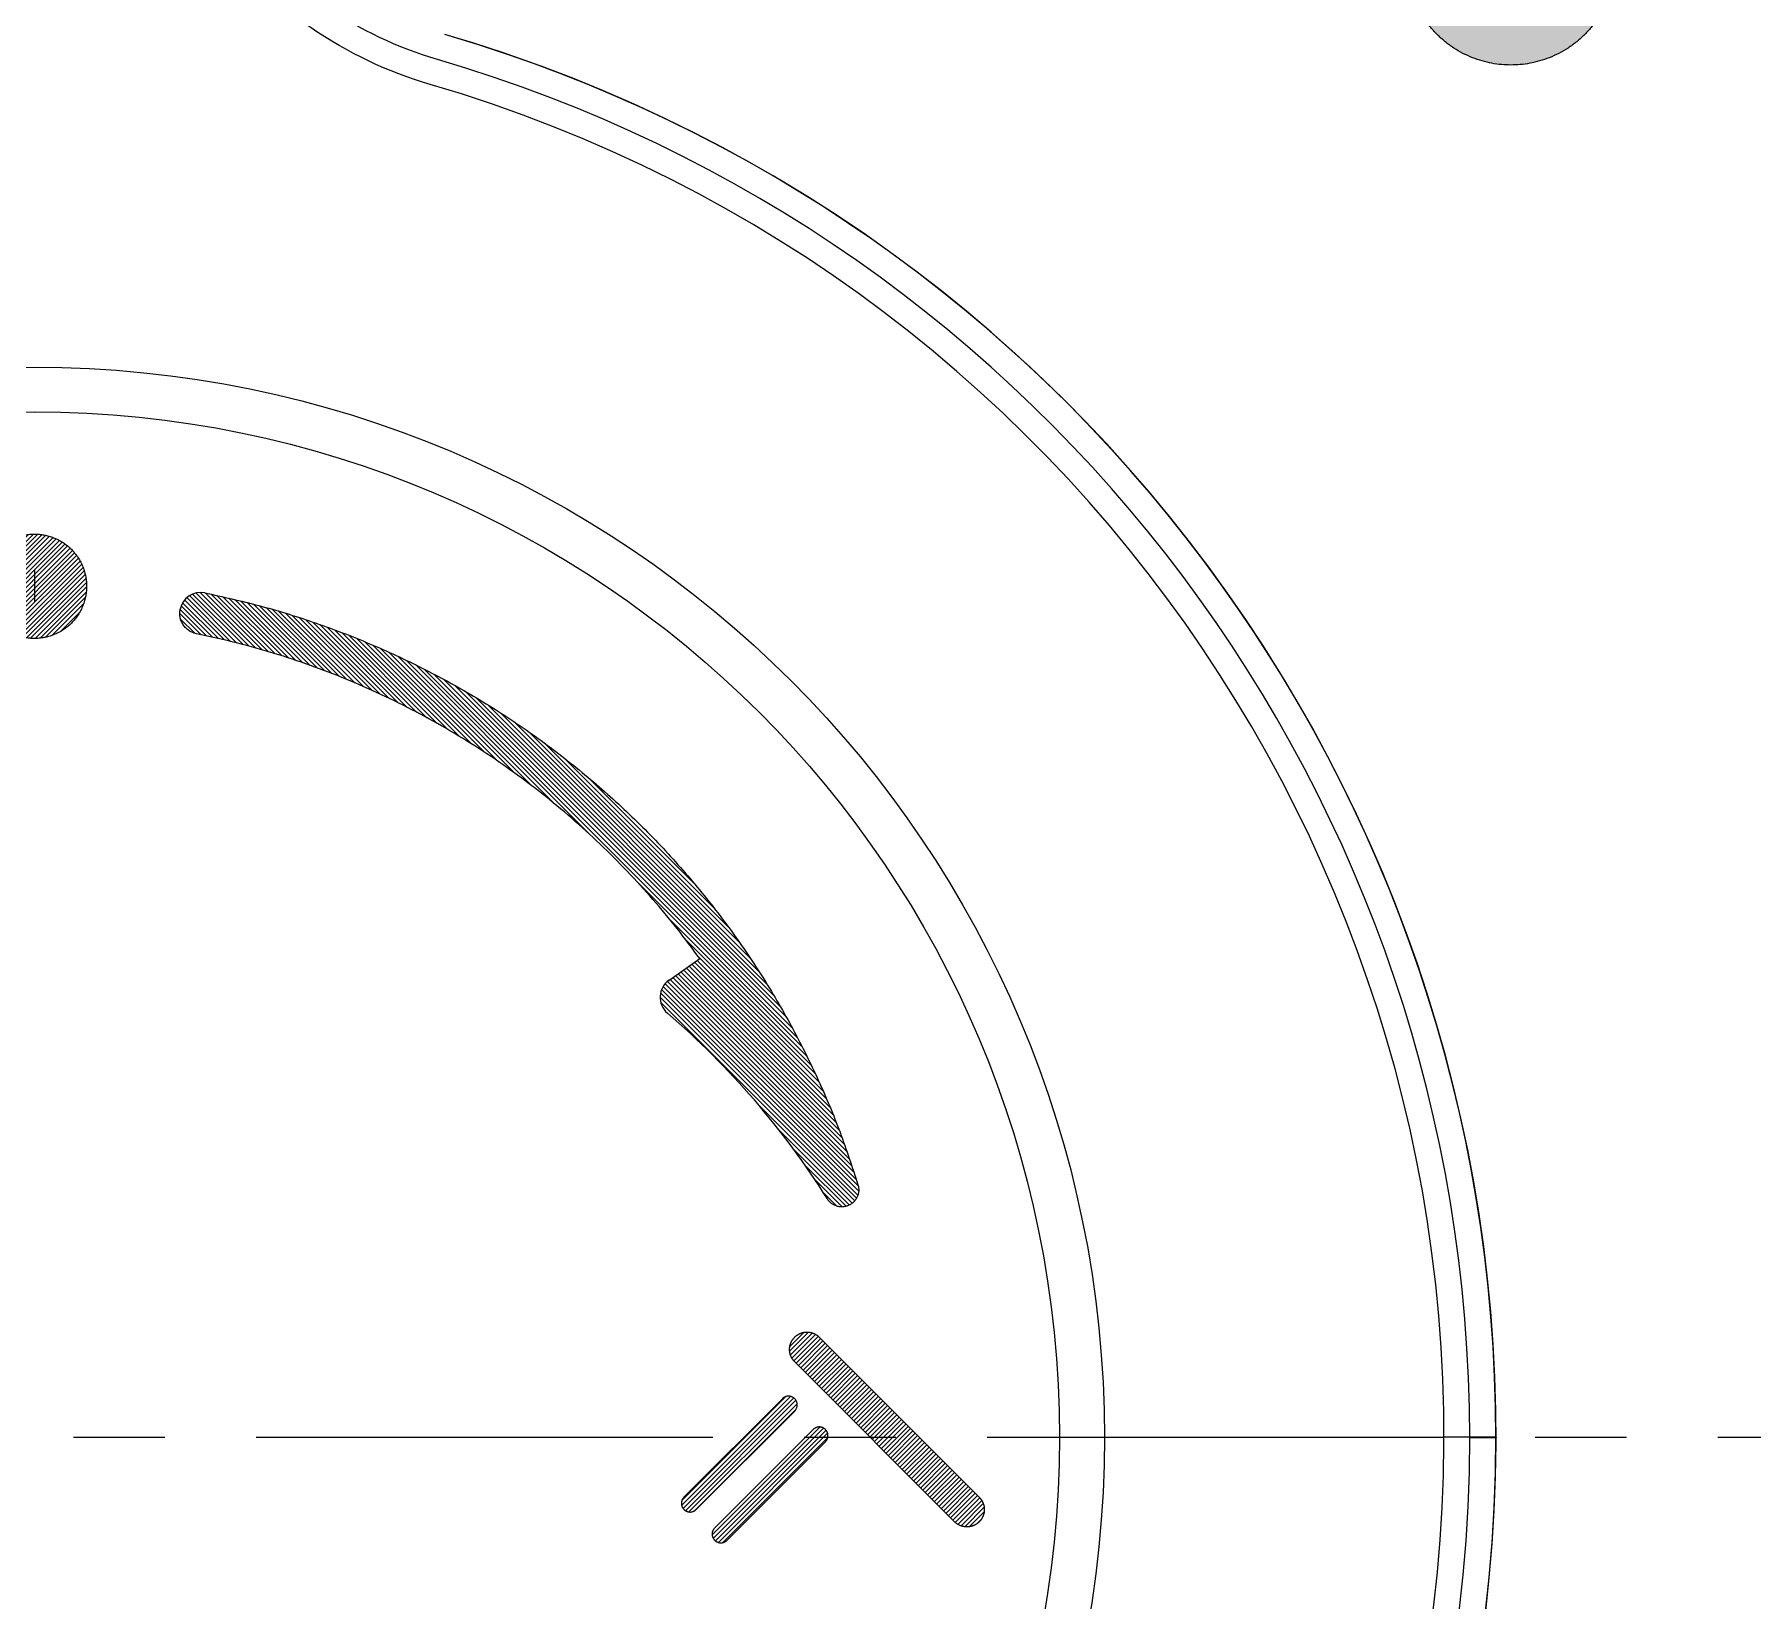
# Model space of a CAD drawing. Extents: x 9929 to 10523, y -3370 to -2950.
# Drawn here: x 10115.14 to 10148.05, y -3250.07 to -3220.07 of the extents above; entities that cross this region are included whole.
import ezdxf

# ---------------------------------------------------------------- set-up
doc = ezdxf.new("R2010")
doc.units = 0
doc.header["$LTSCALE"] = 7
doc.header["$MEASUREMENT"] = 0
doc.linetypes.add('CENTER', pattern=[2, 1.25, -0.25, 0.25, -0.25])
doc.layers.get('0').update_dxf_attribs({"color": 2, "linetype": 'CONTINUOUS'})
for name, color, linetype in [('CL', 1, 'CENTER'), ('D', 2, 'CONTINUOUS'), ('Default', 18, 'CONTINUOUS'), ('DWG', 7, 'CONTINUOUS')]:
    doc.layers.add(name, color=color, linetype=linetype)
pattern_1 = [(45, (-5334.443877, 725.842), (-0.04419417382, 0.04419417382), [])]

msp = doc.modelspace()

# ---------------------------------------------------------------- hatches: boundary and pattern name
at = {"layer": 'D'}
h = msp.add_hatch(dxfattribs=at)
h.set_pattern_fill('ANSI31', color=256, scale=0.5, style=0)
h.set_pattern_definition([(45, (-5334.43833, 725.84483), (-0.04419417382, 0.04419417382), [])])
h.paths.add_polyline_path([(10116.137, -3230.643), (10116.137, -3230.621), (10116.136, -3230.598), (10116.135, -3230.576), (10116.133, -3230.553), (10116.131, -3230.53), (10116.128, -3230.507), (10116.124, -3230.484), (10116.12, -3230.461), (10116.116, -3230.438), (10116.111, -3230.415), (10116.105, -3230.391), (10116.099, -3230.368), (10116.092, -3230.345), (10116.084, -3230.321), (10116.076, -3230.298), (10116.067, -3230.275), (10116.057, -3230.252), (10116.047, -3230.229), (10116.037, -3230.206), (10116.025, -3230.184), (10116.013, -3230.161), (10116.001, -3230.139), (10115.988, -3230.117), (10115.974, -3230.096), (10115.96, -3230.075), (10115.945, -3230.054), (10115.929, -3230.033), (10115.913, -3230.013), (10115.897, -3229.993), (10115.88, -3229.974), (10115.862, -3229.955), (10115.844, -3229.936), (10115.826, -3229.918), (10115.807, -3229.9), (10115.787, -3229.883), (10115.767, -3229.867), (10115.747, -3229.851), (10115.727, -3229.835), (10115.706, -3229.82), (10115.684, -3229.806), (10115.663, -3229.792), (10115.641, -3229.779), (10115.619, -3229.767), (10115.596, -3229.755), (10115.574, -3229.743), (10115.551, -3229.733), (10115.528, -3229.723), (10115.505, -3229.713), (10115.482, -3229.704), (10115.459, -3229.696), (10115.436, -3229.689), (10115.412, -3229.682), (10115.389, -3229.675), (10115.366, -3229.67), (10115.342, -3229.664), (10115.319, -3229.66), (10115.296, -3229.656), (10115.273, -3229.652), (10115.25, -3229.649), (10115.227, -3229.647), (10115.204, -3229.645), (10115.182, -3229.644), (10115.159, -3229.643), (10115.137, -3229.643), (10115.115, -3229.643), (10115.093, -3229.644), (10115.07, -3229.645), (10115.047, -3229.647), (10115.024, -3229.649), (10115.001, -3229.652), (10114.978, -3229.656), (10114.955, -3229.66), (10114.932, -3229.664), (10114.909, -3229.67), (10114.885, -3229.675), (10114.862, -3229.682), (10114.839, -3229.689), (10114.815, -3229.696), (10114.792, -3229.704), (10114.769, -3229.713), (10114.746, -3229.723), (10114.723, -3229.733), (10114.7, -3229.743), (10114.678, -3229.755), (10114.655, -3229.767), (10114.633, -3229.779), (10114.611, -3229.792), (10114.59, -3229.806), (10114.569, -3229.82), (10114.548, -3229.835), (10114.527, -3229.851), (10114.507, -3229.867), (10114.487, -3229.883), (10114.468, -3229.9), (10114.449, -3229.918), (10114.43, -3229.936), (10114.412, -3229.955), (10114.394, -3229.974), (10114.377, -3229.993), (10114.361, -3230.013), (10114.345, -3230.033), (10114.329, -3230.054), (10114.314, -3230.075), (10114.3, -3230.096), (10114.286, -3230.117), (10114.273, -3230.139), (10114.261, -3230.161), (10114.249, -3230.184), (10114.238, -3230.206), (10114.227, -3230.229), (10114.217, -3230.252), (10114.207, -3230.275), (10114.199, -3230.298), (10114.19, -3230.321), (10114.183, -3230.345), (10114.176, -3230.368), (10114.169, -3230.391), (10114.164, -3230.415), (10114.158, -3230.438), (10114.154, -3230.461), (10114.15, -3230.484), (10114.146, -3230.507), (10114.143, -3230.53), (10114.141, -3230.553), (10114.139, -3230.576), (10114.138, -3230.598), (10114.137, -3230.621), (10114.137, -3230.643), (10114.137, -3230.665), (10114.138, -3230.688), (10114.139, -3230.71), (10114.141, -3230.733), (10114.143, -3230.756), (10114.146, -3230.779), (10114.15, -3230.802), (10114.154, -3230.825), (10114.158, -3230.848), (10114.164, -3230.872), (10114.169, -3230.895), (10114.176, -3230.918), (10114.183, -3230.942), (10114.19, -3230.965), (10114.199, -3230.988), (10114.207, -3231.011), (10114.217, -3231.034), (10114.227, -3231.057), (10114.238, -3231.08), (10114.249, -3231.102), (10114.261, -3231.125), (10114.273, -3231.147), (10114.286, -3231.169), (10114.3, -3231.19), (10114.314, -3231.212), (10114.329, -3231.233), (10114.345, -3231.253), (10114.361, -3231.273), (10114.377, -3231.293), (10114.394, -3231.313), (10114.412, -3231.332), (10114.43, -3231.35), (10114.449, -3231.368), (10114.468, -3231.386), (10114.487, -3231.403), (10114.507, -3231.419), (10114.527, -3231.435), (10114.548, -3231.451), (10114.569, -3231.466), (10114.59, -3231.48), (10114.611, -3231.494), (10114.633, -3231.507), (10114.655, -3231.519), (10114.678, -3231.531), (10114.7, -3231.543), (10114.723, -3231.553), (10114.746, -3231.563), (10114.769, -3231.573), (10114.792, -3231.582), (10114.815, -3231.59), (10114.839, -3231.597), (10114.862, -3231.604), (10114.885, -3231.611), (10114.909, -3231.617), (10114.932, -3231.622), (10114.955, -3231.626), (10114.978, -3231.63), (10115.001, -3231.634), (10115.024, -3231.637), (10115.047, -3231.639), (10115.07, -3231.641), (10115.093, -3231.642), (10115.115, -3231.643), (10115.137, -3231.643), (10115.159, -3231.643), (10115.182, -3231.642), (10115.204, -3231.641), (10115.227, -3231.639), (10115.25, -3231.637), (10115.273, -3231.634), (10115.296, -3231.63), (10115.319, -3231.626), (10115.342, -3231.622), (10115.366, -3231.617), (10115.389, -3231.611), (10115.412, -3231.604), (10115.436, -3231.597), (10115.459, -3231.59), (10115.482, -3231.582), (10115.505, -3231.573), (10115.528, -3231.563), (10115.551, -3231.553), (10115.574, -3231.543), (10115.596, -3231.531), (10115.619, -3231.519), (10115.641, -3231.507), (10115.663, -3231.494), (10115.684, -3231.48), (10115.706, -3231.466), (10115.727, -3231.451), (10115.747, -3231.435), (10115.767, -3231.419), (10115.787, -3231.403), (10115.807, -3231.386), (10115.826, -3231.368), (10115.844, -3231.35), (10115.862, -3231.332), (10115.88, -3231.313), (10115.897, -3231.293), (10115.913, -3231.273), (10115.929, -3231.253), (10115.945, -3231.233), (10115.96, -3231.212), (10115.974, -3231.19), (10115.988, -3231.169), (10116.001, -3231.147), (10116.013, -3231.125), (10116.025, -3231.102), (10116.037, -3231.08), (10116.047, -3231.057), (10116.057, -3231.034), (10116.067, -3231.011), (10116.076, -3230.988), (10116.084, -3230.965), (10116.092, -3230.942), (10116.099, -3230.918), (10116.105, -3230.895), (10116.111, -3230.872), (10116.116, -3230.848), (10116.12, -3230.825), (10116.124, -3230.802), (10116.128, -3230.779), (10116.131, -3230.756), (10116.133, -3230.733), (10116.135, -3230.71), (10116.136, -3230.688), (10116.137, -3230.665)], flags=0)
at = {"layer": 'D', "extrusion": (0, 0, -1)}
h = msp.add_hatch(dxfattribs=at)
h.set_pattern_fill('ANSI31', color=256, scale=0.5, style=0)
h.set_pattern_definition([(45, (5334.43833, 725.84483), (-0.04419417382, 0.04419417382), [])])
h.paths.add_polyline_path([(-10127.293, -3238.188), (-10127.284, -3238.194), (-10127.275, -3238.201), (-10127.266, -3238.208), (-10127.258, -3238.215), (-10127.249, -3238.223), (-10127.241, -3238.231), (-10127.233, -3238.239), (-10127.225, -3238.247), (-10127.218, -3238.256), (-10127.21, -3238.264), (-10127.203, -3238.273), (-10127.197, -3238.283), (-10127.19, -3238.292), (-10127.184, -3238.302), (-10127.178, -3238.312), (-10127.172, -3238.322), (-10127.166, -3238.332), (-10127.161, -3238.342), (-10127.156, -3238.353), (-10127.152, -3238.364), (-10127.148, -3238.374), (-10127.144, -3238.385), (-10127.14, -3238.396), (-10127.137, -3238.407), (-10127.134, -3238.418), (-10127.131, -3238.429), (-10127.129, -3238.44), (-10127.127, -3238.451), (-10127.125, -3238.462), (-10127.124, -3238.473), (-10127.123, -3238.485), (-10127.122, -3238.496), (-10127.122, -3238.507), (-10127.122, -3238.518), (-10127.122, -3238.529), (-10127.123, -3238.54), (-10127.124, -3238.551), (-10127.125, -3238.563), (-10127.126, -3238.574), (-10127.128, -3238.585), (-10127.13, -3238.596), (-10127.133, -3238.607), (-10127.136, -3238.619), (-10127.139, -3238.63), (-10127.142, -3238.641), (-10127.146, -3238.652), (-10127.15, -3238.663), (-10127.154, -3238.673), (-10127.159, -3238.684), (-10127.164, -3238.694), (-10127.17, -3238.704), (-10127.175, -3238.715), (-10127.181, -3238.725), (-10127.187, -3238.734), (-10127.194, -3238.744), (-10127.2, -3238.753), (-10127.207, -3238.762), (-10127.214, -3238.771), (-10127.222, -3238.78), (-10127.229, -3238.788), (-10127.237, -3238.796), (-10127.245, -3238.804), (-10127.253, -3238.811), (-10127.261, -3238.819), (-10127.482, -3239.012), (-10127.7, -3239.21), (-10127.914, -3239.412), (-10128.125, -3239.618), (-10128.331, -3239.829), (-10128.534, -3240.043), (-10128.733, -3240.261), (-10128.928, -3240.483), (-10129.118, -3240.708), (-10129.305, -3240.937), (-10129.487, -3241.17), (-10129.664, -3241.405), (-10129.837, -3241.644), (-10130.005, -3241.886), (-10130.168, -3242.13), (-10130.327, -3242.378), (-10130.33, -3242.383), (-10130.334, -3242.389), (-10130.338, -3242.395), (-10130.342, -3242.4), (-10130.346, -3242.406), (-10130.351, -3242.411), (-10130.355, -3242.416), (-10130.36, -3242.422), (-10130.365, -3242.427), (-10130.37, -3242.432), (-10130.375, -3242.437), (-10130.38, -3242.442), (-10130.385, -3242.447), (-10130.391, -3242.452), (-10130.396, -3242.457), (-10130.402, -3242.461), (-10130.408, -3242.466), (-10130.414, -3242.47), (-10130.42, -3242.474), (-10130.427, -3242.478), (-10130.433, -3242.482), (-10130.439, -3242.486), (-10130.446, -3242.49), (-10130.453, -3242.494), (-10130.459, -3242.497), (-10130.466, -3242.5), (-10130.473, -3242.503), (-10130.48, -3242.506), (-10130.487, -3242.509), (-10130.495, -3242.512), (-10130.502, -3242.514), (-10130.509, -3242.516), (-10130.516, -3242.518), (-10130.524, -3242.52), (-10130.531, -3242.522), (-10130.539, -3242.524), (-10130.546, -3242.525), (-10130.554, -3242.526), (-10130.561, -3242.527), (-10130.569, -3242.528), (-10130.576, -3242.529), (-10130.584, -3242.529), (-10130.591, -3242.53), (-10130.599, -3242.53), (-10130.606, -3242.53), (-10130.614, -3242.53), (-10130.621, -3242.529), (-10130.629, -3242.529), (-10130.636, -3242.528), (-10130.643, -3242.527), (-10130.651, -3242.526), (-10130.658, -3242.525), (-10130.665, -3242.524), (-10130.672, -3242.522), (-10130.679, -3242.521), (-10130.686, -3242.519), (-10130.692, -3242.517), (-10130.699, -3242.515), (-10130.706, -3242.513), (-10130.712, -3242.511), (-10130.719, -3242.508), (-10130.725, -3242.506), (-10130.731, -3242.503), (-10130.738, -3242.5), (-10130.744, -3242.498), (-10130.75, -3242.495), (-10130.756, -3242.491), (-10130.762, -3242.488), (-10130.768, -3242.485), (-10130.774, -3242.481), (-10130.78, -3242.477), (-10130.786, -3242.473), (-10130.791, -3242.469), (-10130.797, -3242.465), (-10130.803, -3242.461), (-10130.808, -3242.456), (-10130.814, -3242.452), (-10130.82, -3242.447), (-10130.825, -3242.442), (-10130.83, -3242.437), (-10130.835, -3242.431), (-10130.841, -3242.426), (-10130.846, -3242.421), (-10130.851, -3242.415), (-10130.855, -3242.409), (-10130.86, -3242.403), (-10130.864, -3242.397), (-10130.869, -3242.391), (-10130.873, -3242.385), (-10130.877, -3242.378), (-10130.881, -3242.372), (-10130.885, -3242.365), (-10130.889, -3242.359), (-10130.892, -3242.352), (-10130.896, -3242.345), (-10130.899, -3242.338), (-10130.902, -3242.331), (-10130.905, -3242.324), (-10130.908, -3242.317), (-10130.91, -3242.31), (-10130.913, -3242.302), (-10130.915, -3242.295), (-10130.917, -3242.288), (-10130.919, -3242.28), (-10130.92, -3242.273), (-10130.922, -3242.266), (-10130.923, -3242.258), (-10130.924, -3242.251), (-10130.925, -3242.243), (-10130.926, -3242.236), (-10130.927, -3242.228), (-10130.927, -3242.221), (-10130.927, -3242.214), (-10130.928, -3242.206), (-10130.927, -3242.199), (-10130.927, -3242.192), (-10130.927, -3242.185), (-10130.926, -3242.177), (-10130.926, -3242.17), (-10130.925, -3242.163), (-10130.924, -3242.156), (-10130.923, -3242.149), (-10130.922, -3242.143), (-10130.92, -3242.136), (-10130.919, -3242.129), (-10130.917, -3242.122), (-10130.915, -3242.116), (-10130.913, -3242.109), (-10130.75, -3241.605), (-10130.569, -3241.102), (-10130.37, -3240.602), (-10130.153, -3240.104), (-10129.919, -3239.611), (-10129.666, -3239.123), (-10129.396, -3238.64), (-10129.108, -3238.165), (-10128.803, -3237.697), (-10128.481, -3237.238), (-10128.143, -3236.789), (-10127.788, -3236.35), (-10127.417, -3235.923), (-10127.032, -3235.508), (-10126.631, -3235.105), (-10126.217, -3234.717), (-10125.79, -3234.343), (-10125.351, -3233.984), (-10124.9, -3233.641), (-10124.438, -3233.315), (-10123.967, -3233.004), (-10123.487, -3232.712), (-10122.998, -3232.436), (-10122.503, -3232.178), (-10122.001, -3231.939), (-10121.495, -3231.717), (-10120.984, -3231.514), (-10120.47, -3231.329), (-10119.954, -3231.162), (-10119.436, -3231.013), (-10118.918, -3230.882), (-10118.4, -3230.769), (-10118.392, -3230.767), (-10118.383, -3230.766), (-10118.374, -3230.765), (-10118.365, -3230.763), (-10118.356, -3230.763), (-10118.346, -3230.762), (-10118.337, -3230.761), (-10118.328, -3230.761), (-10118.318, -3230.761), (-10118.309, -3230.761), (-10118.299, -3230.762), (-10118.289, -3230.762), (-10118.28, -3230.763), (-10118.27, -3230.764), (-10118.26, -3230.766), (-10118.25, -3230.767), (-10118.241, -3230.769), (-10118.231, -3230.771), (-10118.221, -3230.774), (-10118.211, -3230.776), (-10118.202, -3230.779), (-10118.192, -3230.782), (-10118.182, -3230.786), (-10118.173, -3230.79), (-10118.163, -3230.794), (-10118.154, -3230.798), (-10118.145, -3230.802), (-10118.135, -3230.807), (-10118.126, -3230.812), (-10118.117, -3230.817), (-10118.109, -3230.822), (-10118.1, -3230.828), (-10118.091, -3230.834), (-10118.083, -3230.84), (-10118.075, -3230.846), (-10118.067, -3230.853), (-10118.059, -3230.859), (-10118.051, -3230.866), (-10118.044, -3230.873), (-10118.036, -3230.88), (-10118.029, -3230.888), (-10118.022, -3230.895), (-10118.016, -3230.903), (-10118.009, -3230.911), (-10118.003, -3230.919), (-10117.997, -3230.927), (-10117.991, -3230.935), (-10117.986, -3230.943), (-10117.98, -3230.952), (-10117.975, -3230.96), (-10117.971, -3230.969), (-10117.966, -3230.977), (-10117.962, -3230.986), (-10117.957, -3230.994), (-10117.954, -3231.003), (-10117.95, -3231.012), (-10117.947, -3231.021), (-10117.943, -3231.029), (-10117.94, -3231.038), (-10117.938, -3231.047), (-10117.935, -3231.056), (-10117.933, -3231.065), (-10117.931, -3231.073), (-10117.929, -3231.082), (-10117.927, -3231.091), (-10117.926, -3231.1), (-10117.925, -3231.108), (-10117.924, -3231.118), (-10117.923, -3231.127), (-10117.922, -3231.136), (-10117.921, -3231.145), (-10117.921, -3231.155), (-10117.921, -3231.164), (-10117.921, -3231.174), (-10117.922, -3231.183), (-10117.922, -3231.193), (-10117.923, -3231.203), (-10117.924, -3231.212), (-10117.926, -3231.222), (-10117.927, -3231.232), (-10117.929, -3231.242), (-10117.931, -3231.251), (-10117.934, -3231.261), (-10117.936, -3231.271), (-10117.939, -3231.281), (-10117.943, -3231.29), (-10117.946, -3231.3), (-10117.95, -3231.309), (-10117.954, -3231.319), (-10117.958, -3231.328), (-10117.962, -3231.338), (-10117.967, -3231.347), (-10117.972, -3231.356), (-10117.977, -3231.365), (-10117.982, -3231.374), (-10117.988, -3231.382), (-10117.994, -3231.391), (-10118, -3231.399), (-10118.006, -3231.408), (-10118.013, -3231.416), (-10118.019, -3231.423), (-10118.026, -3231.431), (-10118.033, -3231.439), (-10118.04, -3231.446), (-10118.048, -3231.453), (-10118.055, -3231.46), (-10118.063, -3231.467), (-10118.071, -3231.473), (-10118.079, -3231.479), (-10118.087, -3231.485), (-10118.095, -3231.491), (-10118.103, -3231.497), (-10118.112, -3231.502), (-10118.12, -3231.507), (-10118.129, -3231.512), (-10118.137, -3231.516), (-10118.146, -3231.521), (-10118.155, -3231.525), (-10118.163, -3231.529), (-10118.172, -3231.532), (-10118.181, -3231.536), (-10118.19, -3231.539), (-10118.198, -3231.542), (-10118.207, -3231.544), (-10118.216, -3231.547), (-10118.225, -3231.549), (-10118.233, -3231.551), (-10118.242, -3231.553), (-10118.593, -3231.628), (-10118.944, -3231.712), (-10119.295, -3231.804), (-10119.644, -3231.904), (-10119.992, -3232.013), (-10120.338, -3232.13), (-10120.683, -3232.255), (-10121.025, -3232.389), (-10121.365, -3232.531), (-10121.703, -3232.682), (-10122.037, -3232.84), (-10122.367, -3233.007), (-10122.694, -3233.182), (-10123.017, -3233.364), (-10123.336, -3233.554), (-10123.651, -3233.752), (-10123.96, -3233.957), (-10124.265, -3234.169), (-10124.564, -3234.388), (-10124.858, -3234.615), (-10125.146, -3234.847), (-10125.428, -3235.086), (-10125.704, -3235.332), (-10125.974, -3235.583), (-10126.237, -3235.84), (-10126.493, -3236.102), (-10126.743, -3236.369), (-10126.985, -3236.642), (-10127.22, -3236.919), (-10127.448, -3237.2), (-10127.669, -3237.486), (-10127.882, -3237.775)], flags=0)
at = {"layer": 'D'}
h = msp.add_hatch(dxfattribs=at)
h.set_pattern_fill('ANSI31', color=256, scale=0.5, style=0)
h.set_pattern_definition(pattern_1)
h.paths.add_polyline_path([(10130.171, -3245.026), (10130.166, -3245.02), (10130.16, -3245.015), (10130.154, -3245.009), (10130.148, -3245.004), (10130.141, -3244.999), (10130.135, -3244.994), (10130.128, -3244.989), (10130.121, -3244.985), (10130.115, -3244.98), (10130.108, -3244.976), (10130.1, -3244.972), (10130.093, -3244.968), (10130.086, -3244.964), (10130.078, -3244.96), (10130.071, -3244.957), (10130.063, -3244.954), (10130.056, -3244.95), (10130.048, -3244.948), (10130.04, -3244.945), (10130.032, -3244.942), (10130.024, -3244.94), (10130.016, -3244.938), (10130.008, -3244.936), (10130, -3244.934), (10129.992, -3244.933), (10129.984, -3244.932), (10129.976, -3244.931), (10129.968, -3244.93), (10129.96, -3244.929), (10129.952, -3244.929), (10129.944, -3244.928), (10129.936, -3244.928), (10129.928, -3244.928), (10129.92, -3244.929), (10129.912, -3244.929), (10129.904, -3244.93), (10129.896, -3244.931), (10129.887, -3244.932), (10129.879, -3244.933), (10129.871, -3244.934), (10129.863, -3244.936), (10129.855, -3244.938), (10129.847, -3244.94), (10129.839, -3244.942), (10129.831, -3244.945), (10129.824, -3244.948), (10129.816, -3244.95), (10129.808, -3244.954), (10129.801, -3244.957), (10129.793, -3244.96), (10129.786, -3244.964), (10129.778, -3244.968), (10129.771, -3244.972), (10129.764, -3244.976), (10129.757, -3244.98), (10129.75, -3244.985), (10129.743, -3244.989), (10129.737, -3244.994), (10129.73, -3244.999), (10129.724, -3245.004), (10129.718, -3245.009), (10129.712, -3245.015), (10129.706, -3245.02), (10129.7, -3245.026), (10129.694, -3245.031), (10129.689, -3245.037), (10129.684, -3245.043), (10129.678, -3245.05), (10129.673, -3245.056), (10129.668, -3245.062), (10129.664, -3245.069), (10129.659, -3245.076), (10129.654, -3245.083), (10129.65, -3245.09), (10129.646, -3245.097), (10129.642, -3245.104), (10129.638, -3245.111), (10129.635, -3245.119), (10129.631, -3245.126), (10129.628, -3245.134), (10129.625, -3245.142), (10129.622, -3245.149), (10129.619, -3245.157), (10129.617, -3245.165), (10129.614, -3245.173), (10129.612, -3245.181), (10129.61, -3245.189), (10129.609, -3245.197), (10129.607, -3245.205), (10129.606, -3245.213), (10129.605, -3245.221), (10129.604, -3245.229), (10129.603, -3245.237), (10129.603, -3245.245), (10129.603, -3245.253), (10129.602, -3245.261), (10129.603, -3245.269), (10129.603, -3245.277), (10129.603, -3245.286), (10129.604, -3245.294), (10129.605, -3245.302), (10129.606, -3245.31), (10129.607, -3245.318), (10129.609, -3245.326), (10129.61, -3245.334), (10129.612, -3245.342), (10129.614, -3245.35), (10129.617, -3245.358), (10129.619, -3245.366), (10129.622, -3245.374), (10129.625, -3245.381), (10129.628, -3245.389), (10129.631, -3245.397), (10129.635, -3245.404), (10129.638, -3245.412), (10129.642, -3245.419), (10129.646, -3245.426), (10129.65, -3245.433), (10129.654, -3245.44), (10129.659, -3245.447), (10129.664, -3245.454), (10129.668, -3245.461), (10129.673, -3245.467), (10129.678, -3245.473), (10129.684, -3245.48), (10129.689, -3245.486), (10129.694, -3245.491), (10129.7, -3245.497), (10132.764, -3248.561), (10132.77, -3248.567), (10132.776, -3248.572), (10132.782, -3248.578), (10132.788, -3248.583), (10132.794, -3248.588), (10132.801, -3248.593), (10132.807, -3248.598), (10132.814, -3248.602), (10132.821, -3248.607), (10132.828, -3248.611), (10132.835, -3248.615), (10132.842, -3248.619), (10132.85, -3248.623), (10132.857, -3248.627), (10132.865, -3248.63), (10132.872, -3248.634), (10132.88, -3248.637), (10132.888, -3248.64), (10132.896, -3248.642), (10132.904, -3248.645), (10132.911, -3248.647), (10132.919, -3248.649), (10132.927, -3248.651), (10132.935, -3248.653), (10132.944, -3248.654), (10132.952, -3248.655), (10132.96, -3248.657), (10132.968, -3248.657), (10132.976, -3248.658), (10132.984, -3248.659), (10132.992, -3248.659), (10133, -3248.659), (10133.008, -3248.659), (10133.016, -3248.659), (10133.024, -3248.658), (10133.032, -3248.657), (10133.04, -3248.657), (10133.048, -3248.655), (10133.056, -3248.654), (10133.064, -3248.653), (10133.072, -3248.651), (10133.08, -3248.649), (10133.088, -3248.647), (10133.096, -3248.645), (10133.104, -3248.642), (10133.112, -3248.64), (10133.12, -3248.637), (10133.127, -3248.634), (10133.135, -3248.63), (10133.143, -3248.627), (10133.15, -3248.623), (10133.157, -3248.619), (10133.165, -3248.615), (10133.172, -3248.611), (10133.179, -3248.607), (10133.186, -3248.602), (10133.192, -3248.598), (10133.199, -3248.593), (10133.205, -3248.588), (10133.212, -3248.583), (10133.218, -3248.578), (10133.224, -3248.572), (10133.23, -3248.567), (10133.236, -3248.561), (10133.241, -3248.556), (10133.247, -3248.55), (10133.252, -3248.544), (10133.257, -3248.537), (10133.262, -3248.531), (10133.267, -3248.525), (10133.272, -3248.518), (10133.277, -3248.511), (10133.281, -3248.504), (10133.286, -3248.497), (10133.29, -3248.49), (10133.294, -3248.483), (10133.297, -3248.476), (10133.301, -3248.468), (10133.305, -3248.461), (10133.308, -3248.453), (10133.311, -3248.445), (10133.314, -3248.438), (10133.316, -3248.43), (10133.319, -3248.422), (10133.321, -3248.414), (10133.323, -3248.406), (10133.325, -3248.398), (10133.327, -3248.39), (10133.328, -3248.382), (10133.33, -3248.374), (10133.331, -3248.366), (10133.332, -3248.358), (10133.332, -3248.35), (10133.333, -3248.342), (10133.333, -3248.334), (10133.333, -3248.326), (10133.333, -3248.318), (10133.333, -3248.31), (10133.332, -3248.302), (10133.332, -3248.293), (10133.331, -3248.285), (10133.33, -3248.277), (10133.328, -3248.269), (10133.327, -3248.261), (10133.325, -3248.253), (10133.323, -3248.245), (10133.321, -3248.237), (10133.319, -3248.229), (10133.316, -3248.221), (10133.314, -3248.214), (10133.311, -3248.206), (10133.308, -3248.198), (10133.305, -3248.19), (10133.301, -3248.183), (10133.297, -3248.175), (10133.294, -3248.168), (10133.29, -3248.161), (10133.286, -3248.154), (10133.281, -3248.147), (10133.277, -3248.14), (10133.272, -3248.133), (10133.267, -3248.127), (10133.262, -3248.12), (10133.257, -3248.114), (10133.252, -3248.108), (10133.247, -3248.101), (10133.241, -3248.096), (10133.236, -3248.09)], flags=0)
h = msp.add_hatch(dxfattribs=at)
h.set_pattern_fill('ANSI31', color=256, scale=0.5, style=0)
h.set_pattern_definition(pattern_1)
h.paths.add_polyline_path([(10129.464, -3246.204), (10127.579, -3248.09), (10127.576, -3248.093), (10127.574, -3248.095), (10127.571, -3248.098), (10127.569, -3248.101), (10127.566, -3248.104), (10127.564, -3248.107), (10127.562, -3248.11), (10127.559, -3248.113), (10127.557, -3248.117), (10127.555, -3248.12), (10127.553, -3248.123), (10127.551, -3248.127), (10127.549, -3248.13), (10127.547, -3248.134), (10127.545, -3248.138), (10127.544, -3248.142), (10127.542, -3248.145), (10127.541, -3248.149), (10127.539, -3248.153), (10127.538, -3248.157), (10127.537, -3248.161), (10127.535, -3248.165), (10127.534, -3248.169), (10127.533, -3248.174), (10127.533, -3248.178), (10127.532, -3248.182), (10127.531, -3248.186), (10127.531, -3248.191), (10127.53, -3248.195), (10127.53, -3248.199), (10127.53, -3248.203), (10127.53, -3248.208), (10127.53, -3248.212), (10127.53, -3248.216), (10127.53, -3248.221), (10127.531, -3248.225), (10127.531, -3248.229), (10127.532, -3248.233), (10127.533, -3248.238), (10127.533, -3248.242), (10127.534, -3248.246), (10127.535, -3248.25), (10127.537, -3248.254), (10127.538, -3248.258), (10127.539, -3248.262), (10127.541, -3248.266), (10127.542, -3248.27), (10127.544, -3248.274), (10127.545, -3248.278), (10127.547, -3248.281), (10127.549, -3248.285), (10127.551, -3248.289), (10127.553, -3248.292), (10127.555, -3248.296), (10127.557, -3248.299), (10127.559, -3248.302), (10127.562, -3248.305), (10127.564, -3248.309), (10127.566, -3248.312), (10127.569, -3248.315), (10127.571, -3248.317), (10127.574, -3248.32), (10127.576, -3248.323), (10127.579, -3248.326), (10127.581, -3248.328), (10127.584, -3248.331), (10127.587, -3248.333), (10127.59, -3248.336), (10127.593, -3248.338), (10127.596, -3248.341), (10127.599, -3248.343), (10127.602, -3248.345), (10127.605, -3248.347), (10127.609, -3248.349), (10127.612, -3248.351), (10127.616, -3248.353), (10127.619, -3248.355), (10127.623, -3248.357), (10127.627, -3248.359), (10127.63, -3248.361), (10127.634, -3248.362), (10127.638, -3248.364), (10127.642, -3248.365), (10127.646, -3248.367), (10127.65, -3248.368), (10127.654, -3248.369), (10127.658, -3248.37), (10127.662, -3248.371), (10127.667, -3248.372), (10127.671, -3248.372), (10127.675, -3248.373), (10127.679, -3248.374), (10127.684, -3248.374), (10127.688, -3248.374), (10127.692, -3248.374), (10127.697, -3248.374), (10127.701, -3248.374), (10127.705, -3248.374), (10127.71, -3248.374), (10127.714, -3248.374), (10127.718, -3248.373), (10127.722, -3248.372), (10127.727, -3248.372), (10127.731, -3248.371), (10127.735, -3248.37), (10127.739, -3248.369), (10127.743, -3248.368), (10127.747, -3248.367), (10127.751, -3248.365), (10127.755, -3248.364), (10127.759, -3248.362), (10127.763, -3248.361), (10127.767, -3248.359), (10127.77, -3248.357), (10127.774, -3248.355), (10127.777, -3248.353), (10127.781, -3248.351), (10127.784, -3248.349), (10127.788, -3248.347), (10127.791, -3248.345), (10127.794, -3248.343), (10127.797, -3248.341), (10127.8, -3248.338), (10127.803, -3248.336), (10127.806, -3248.333), (10127.809, -3248.331), (10127.812, -3248.328), (10127.814, -3248.326), (10129.7, -3246.44), (10129.703, -3246.437), (10129.705, -3246.435), (10129.708, -3246.432), (10129.71, -3246.429), (10129.713, -3246.426), (10129.715, -3246.423), (10129.717, -3246.42), (10129.72, -3246.417), (10129.722, -3246.413), (10129.724, -3246.41), (10129.726, -3246.407), (10129.728, -3246.403), (10129.73, -3246.399), (10129.732, -3246.396), (10129.733, -3246.392), (10129.735, -3246.388), (10129.737, -3246.385), (10129.738, -3246.381), (10129.74, -3246.377), (10129.741, -3246.373), (10129.742, -3246.369), (10129.743, -3246.365), (10129.744, -3246.36), (10129.745, -3246.356), (10129.746, -3246.352), (10129.747, -3246.348), (10129.747, -3246.344), (10129.748, -3246.339), (10129.748, -3246.335), (10129.749, -3246.331), (10129.749, -3246.326), (10129.749, -3246.322), (10129.749, -3246.318), (10129.749, -3246.314), (10129.748, -3246.309), (10129.748, -3246.305), (10129.747, -3246.301), (10129.747, -3246.296), (10129.746, -3246.292), (10129.745, -3246.288), (10129.744, -3246.284), (10129.743, -3246.28), (10129.742, -3246.276), (10129.741, -3246.272), (10129.74, -3246.268), (10129.738, -3246.264), (10129.737, -3246.26), (10129.735, -3246.256), (10129.733, -3246.252), (10129.732, -3246.248), (10129.73, -3246.245), (10129.728, -3246.241), (10129.726, -3246.238), (10129.724, -3246.234), (10129.722, -3246.231), (10129.72, -3246.228), (10129.717, -3246.224), (10129.715, -3246.221), (10129.713, -3246.218), (10129.71, -3246.215), (10129.708, -3246.212), (10129.705, -3246.21), (10129.703, -3246.207), (10129.7, -3246.204), (10129.697, -3246.202), (10129.695, -3246.199), (10129.692, -3246.197), (10129.689, -3246.194), (10129.686, -3246.192), (10129.683, -3246.189), (10129.68, -3246.187), (10129.677, -3246.185), (10129.673, -3246.183), (10129.67, -3246.18), (10129.667, -3246.178), (10129.663, -3246.176), (10129.66, -3246.174), (10129.656, -3246.173), (10129.652, -3246.171), (10129.648, -3246.169), (10129.645, -3246.168), (10129.641, -3246.166), (10129.637, -3246.165), (10129.633, -3246.163), (10129.629, -3246.162), (10129.625, -3246.161), (10129.621, -3246.16), (10129.616, -3246.159), (10129.612, -3246.158), (10129.608, -3246.157), (10129.604, -3246.157), (10129.599, -3246.156), (10129.595, -3246.156), (10129.591, -3246.156), (10129.587, -3246.156), (10129.582, -3246.155), (10129.578, -3246.156), (10129.574, -3246.156), (10129.569, -3246.156), (10129.565, -3246.156), (10129.561, -3246.157), (10129.556, -3246.157), (10129.552, -3246.158), (10129.548, -3246.159), (10129.544, -3246.16), (10129.54, -3246.161), (10129.536, -3246.162), (10129.532, -3246.163), (10129.528, -3246.165), (10129.524, -3246.166), (10129.52, -3246.168), (10129.516, -3246.169), (10129.512, -3246.171), (10129.509, -3246.173), (10129.505, -3246.174), (10129.501, -3246.176), (10129.498, -3246.178), (10129.494, -3246.18), (10129.491, -3246.183), (10129.488, -3246.185), (10129.485, -3246.187), (10129.481, -3246.189), (10129.478, -3246.192), (10129.475, -3246.194), (10129.473, -3246.197), (10129.47, -3246.199), (10129.467, -3246.202)], flags=0)
h = msp.add_hatch(dxfattribs=at)
h.set_pattern_fill('ANSI31', color=256, scale=0.5, style=0)
h.set_pattern_definition(pattern_1)
h.paths.add_polyline_path([(10130.054, -3246.794), (10128.168, -3248.679), (10128.165, -3248.682), (10128.163, -3248.685), (10128.16, -3248.687), (10128.158, -3248.69), (10128.155, -3248.693), (10128.153, -3248.696), (10128.151, -3248.699), (10128.149, -3248.703), (10128.146, -3248.706), (10128.144, -3248.709), (10128.142, -3248.713), (10128.14, -3248.716), (10128.138, -3248.72), (10128.136, -3248.723), (10128.135, -3248.727), (10128.133, -3248.731), (10128.131, -3248.735), (10128.13, -3248.739), (10128.128, -3248.742), (10128.127, -3248.746), (10128.126, -3248.75), (10128.125, -3248.755), (10128.124, -3248.759), (10128.123, -3248.763), (10128.122, -3248.767), (10128.121, -3248.771), (10128.121, -3248.776), (10128.12, -3248.78), (10128.12, -3248.784), (10128.119, -3248.788), (10128.119, -3248.793), (10128.119, -3248.797), (10128.119, -3248.801), (10128.119, -3248.806), (10128.12, -3248.81), (10128.12, -3248.814), (10128.121, -3248.818), (10128.121, -3248.823), (10128.122, -3248.827), (10128.123, -3248.831), (10128.124, -3248.835), (10128.125, -3248.839), (10128.126, -3248.844), (10128.127, -3248.848), (10128.128, -3248.852), (10128.13, -3248.855), (10128.131, -3248.859), (10128.133, -3248.863), (10128.135, -3248.867), (10128.136, -3248.871), (10128.138, -3248.874), (10128.14, -3248.878), (10128.142, -3248.881), (10128.144, -3248.885), (10128.146, -3248.888), (10128.149, -3248.891), (10128.151, -3248.895), (10128.153, -3248.898), (10128.155, -3248.901), (10128.158, -3248.904), (10128.16, -3248.907), (10128.163, -3248.909), (10128.165, -3248.912), (10128.168, -3248.915), (10128.171, -3248.917), (10128.173, -3248.92), (10128.176, -3248.923), (10128.179, -3248.925), (10128.182, -3248.927), (10128.185, -3248.93), (10128.188, -3248.932), (10128.191, -3248.934), (10128.195, -3248.937), (10128.198, -3248.939), (10128.201, -3248.941), (10128.205, -3248.943), (10128.209, -3248.945), (10128.212, -3248.947), (10128.216, -3248.948), (10128.22, -3248.95), (10128.223, -3248.952), (10128.227, -3248.953), (10128.231, -3248.954), (10128.235, -3248.956), (10128.239, -3248.957), (10128.243, -3248.958), (10128.248, -3248.959), (10128.252, -3248.96), (10128.256, -3248.961), (10128.26, -3248.962), (10128.264, -3248.962), (10128.269, -3248.963), (10128.273, -3248.963), (10128.277, -3248.963), (10128.282, -3248.964), (10128.286, -3248.964), (10128.29, -3248.964), (10128.294, -3248.963), (10128.299, -3248.963), (10128.303, -3248.963), (10128.307, -3248.962), (10128.312, -3248.962), (10128.316, -3248.961), (10128.32, -3248.96), (10128.324, -3248.959), (10128.328, -3248.958), (10128.332, -3248.957), (10128.336, -3248.956), (10128.34, -3248.954), (10128.344, -3248.953), (10128.348, -3248.952), (10128.352, -3248.95), (10128.356, -3248.948), (10128.36, -3248.947), (10128.363, -3248.945), (10128.367, -3248.943), (10128.37, -3248.941), (10128.374, -3248.939), (10128.377, -3248.937), (10128.38, -3248.934), (10128.383, -3248.932), (10128.387, -3248.93), (10128.39, -3248.927), (10128.393, -3248.925), (10128.396, -3248.923), (10128.398, -3248.92), (10128.401, -3248.917), (10128.404, -3248.915), (10130.289, -3247.029), (10130.292, -3247.027), (10130.294, -3247.024), (10130.297, -3247.021), (10130.299, -3247.018), (10130.302, -3247.015), (10130.304, -3247.012), (10130.307, -3247.009), (10130.309, -3247.006), (10130.311, -3247.003), (10130.313, -3246.999), (10130.315, -3246.996), (10130.317, -3246.992), (10130.319, -3246.989), (10130.321, -3246.985), (10130.323, -3246.981), (10130.324, -3246.978), (10130.326, -3246.974), (10130.328, -3246.97), (10130.329, -3246.966), (10130.33, -3246.962), (10130.332, -3246.958), (10130.333, -3246.954), (10130.334, -3246.95), (10130.335, -3246.946), (10130.335, -3246.941), (10130.336, -3246.937), (10130.337, -3246.933), (10130.337, -3246.929), (10130.338, -3246.924), (10130.338, -3246.92), (10130.338, -3246.916), (10130.338, -3246.911), (10130.338, -3246.907), (10130.338, -3246.903), (10130.338, -3246.898), (10130.337, -3246.894), (10130.337, -3246.89), (10130.336, -3246.886), (10130.335, -3246.881), (10130.335, -3246.877), (10130.334, -3246.873), (10130.333, -3246.869), (10130.332, -3246.865), (10130.33, -3246.861), (10130.329, -3246.857), (10130.328, -3246.853), (10130.326, -3246.849), (10130.324, -3246.845), (10130.323, -3246.841), (10130.321, -3246.838), (10130.319, -3246.834), (10130.317, -3246.831), (10130.315, -3246.827), (10130.313, -3246.824), (10130.311, -3246.82), (10130.309, -3246.817), (10130.307, -3246.814), (10130.304, -3246.811), (10130.302, -3246.808), (10130.299, -3246.805), (10130.297, -3246.802), (10130.294, -3246.799), (10130.292, -3246.796), (10130.289, -3246.794), (10130.287, -3246.791), (10130.284, -3246.788), (10130.281, -3246.786), (10130.278, -3246.783), (10130.275, -3246.781), (10130.272, -3246.779), (10130.269, -3246.776), (10130.266, -3246.774), (10130.263, -3246.772), (10130.259, -3246.77), (10130.256, -3246.768), (10130.252, -3246.766), (10130.249, -3246.764), (10130.245, -3246.762), (10130.241, -3246.76), (10130.238, -3246.758), (10130.234, -3246.757), (10130.23, -3246.755), (10130.226, -3246.754), (10130.222, -3246.753), (10130.218, -3246.751), (10130.214, -3246.75), (10130.21, -3246.749), (10130.206, -3246.748), (10130.201, -3246.747), (10130.197, -3246.747), (10130.193, -3246.746), (10130.189, -3246.746), (10130.184, -3246.745), (10130.18, -3246.745), (10130.176, -3246.745), (10130.171, -3246.745), (10130.167, -3246.745), (10130.163, -3246.745), (10130.159, -3246.745), (10130.154, -3246.746), (10130.15, -3246.746), (10130.146, -3246.747), (10130.142, -3246.747), (10130.137, -3246.748), (10130.133, -3246.749), (10130.129, -3246.75), (10130.125, -3246.751), (10130.121, -3246.753), (10130.117, -3246.754), (10130.113, -3246.755), (10130.109, -3246.757), (10130.105, -3246.758), (10130.102, -3246.76), (10130.098, -3246.762), (10130.094, -3246.764), (10130.091, -3246.766), (10130.087, -3246.768), (10130.084, -3246.77), (10130.08, -3246.772), (10130.077, -3246.774), (10130.074, -3246.776), (10130.071, -3246.779), (10130.068, -3246.781), (10130.065, -3246.783), (10130.062, -3246.786), (10130.059, -3246.788), (10130.056, -3246.791)], flags=0)
at = {"layer": 'Default'}
msp.add_hatch(color=5, dxfattribs=at).paths.add_polyline_path([(10145.42, -3218.66), (10145.419, -3218.616), (10145.418, -3218.571), (10145.415, -3218.526), (10145.412, -3218.481), (10145.407, -3218.435), (10145.401, -3218.389), (10145.394, -3218.343), (10145.386, -3218.296), (10145.377, -3218.25), (10145.367, -3218.203), (10145.355, -3218.157), (10145.342, -3218.11), (10145.328, -3218.063), (10145.313, -3218.017), (10145.297, -3217.97), (10145.279, -3217.924), (10145.26, -3217.878), (10145.24, -3217.832), (10145.219, -3217.787), (10145.196, -3217.742), (10145.172, -3217.697), (10145.147, -3217.653), (10145.121, -3217.609), (10145.094, -3217.566), (10145.065, -3217.523), (10145.035, -3217.481), (10145.004, -3217.44), (10144.972, -3217.4), (10144.939, -3217.36), (10144.905, -3217.321), (10144.87, -3217.283), (10144.834, -3217.246), (10144.797, -3217.21), (10144.759, -3217.175), (10144.72, -3217.141), (10144.68, -3217.108), (10144.64, -3217.076), (10144.599, -3217.045), (10144.557, -3217.015), (10144.514, -3216.986), (10144.471, -3216.959), (10144.427, -3216.933), (10144.383, -3216.908), (10144.338, -3216.884), (10144.293, -3216.861), (10144.248, -3216.84), (10144.202, -3216.82), (10144.156, -3216.801), (10144.11, -3216.783), (10144.063, -3216.767), (10144.017, -3216.751), (10143.97, -3216.737), (10143.923, -3216.725), (10143.877, -3216.713), (10143.83, -3216.703), (10143.784, -3216.694), (10143.737, -3216.686), (10143.691, -3216.679), (10143.645, -3216.673), (10143.599, -3216.668), (10143.554, -3216.665), (10143.509, -3216.662), (10143.464, -3216.661), (10143.42, -3216.66), (10143.375, -3216.661), (10143.33, -3216.662), (10143.285, -3216.665), (10143.24, -3216.668), (10143.194, -3216.673), (10143.148, -3216.679), (10143.102, -3216.686), (10143.056, -3216.694), (10143.009, -3216.703), (10142.963, -3216.713), (10142.916, -3216.725), (10142.869, -3216.737), (10142.823, -3216.751), (10142.776, -3216.767), (10142.73, -3216.783), (10142.683, -3216.801), (10142.637, -3216.82), (10142.592, -3216.84), (10142.546, -3216.861), (10142.501, -3216.884), (10142.456, -3216.908), (10142.412, -3216.933), (10142.368, -3216.959), (10142.325, -3216.986), (10142.283, -3217.015), (10142.241, -3217.045), (10142.2, -3217.076), (10142.159, -3217.108), (10142.119, -3217.141), (10142.08, -3217.175), (10142.043, -3217.21), (10142.005, -3217.246), (10141.969, -3217.283), (10141.934, -3217.321), (10141.9, -3217.36), (10141.867, -3217.4), (10141.835, -3217.44), (10141.804, -3217.481), (10141.774, -3217.523), (10141.746, -3217.566), (10141.718, -3217.609), (10141.692, -3217.653), (10141.667, -3217.697), (10141.643, -3217.742), (10141.62, -3217.787), (10141.599, -3217.832), (10141.579, -3217.878), (10141.56, -3217.924), (10141.542, -3217.97), (10141.526, -3218.017), (10141.511, -3218.063), (10141.497, -3218.11), (10141.484, -3218.157), (10141.473, -3218.203), (10141.462, -3218.25), (10141.453, -3218.296), (10141.445, -3218.343), (10141.438, -3218.389), (10141.432, -3218.435), (10141.428, -3218.481), (10141.424, -3218.526), (10141.422, -3218.571), (10141.42, -3218.616), (10141.42, -3218.66), (10141.42, -3218.705), (10141.422, -3218.749), (10141.424, -3218.795), (10141.428, -3218.84), (10141.432, -3218.886), (10141.438, -3218.932), (10141.445, -3218.978), (10141.453, -3219.024), (10141.462, -3219.071), (10141.473, -3219.117), (10141.484, -3219.164), (10141.497, -3219.211), (10141.511, -3219.257), (10141.526, -3219.304), (10141.542, -3219.35), (10141.56, -3219.396), (10141.579, -3219.442), (10141.599, -3219.488), (10141.62, -3219.534), (10141.643, -3219.579), (10141.667, -3219.624), (10141.692, -3219.668), (10141.718, -3219.712), (10141.746, -3219.755), (10141.774, -3219.797), (10141.804, -3219.839), (10141.835, -3219.88), (10141.867, -3219.921), (10141.9, -3219.961), (10141.934, -3219.999), (10141.969, -3220.037), (10142.005, -3220.074), (10142.043, -3220.111), (10142.08, -3220.146), (10142.119, -3220.18), (10142.159, -3220.213), (10142.2, -3220.245), (10142.241, -3220.276), (10142.283, -3220.306), (10142.325, -3220.334), (10142.368, -3220.362), (10142.412, -3220.388), (10142.456, -3220.413), (10142.501, -3220.437), (10142.546, -3220.459), (10142.592, -3220.481), (10142.637, -3220.501), (10142.683, -3220.52), (10142.73, -3220.537), (10142.776, -3220.554), (10142.823, -3220.569), (10142.869, -3220.583), (10142.916, -3220.596), (10142.963, -3220.607), (10143.009, -3220.618), (10143.056, -3220.627), (10143.102, -3220.635), (10143.148, -3220.642), (10143.194, -3220.648), (10143.24, -3220.652), (10143.285, -3220.656), (10143.33, -3220.658), (10143.375, -3220.66), (10143.42, -3220.66), (10143.464, -3220.66), (10143.509, -3220.658), (10143.554, -3220.656), (10143.599, -3220.652), (10143.645, -3220.648), (10143.691, -3220.642), (10143.737, -3220.635), (10143.784, -3220.627), (10143.83, -3220.618), (10143.877, -3220.607), (10143.923, -3220.596), (10143.97, -3220.583), (10144.017, -3220.569), (10144.063, -3220.554), (10144.11, -3220.537), (10144.156, -3220.52), (10144.202, -3220.501), (10144.248, -3220.481), (10144.293, -3220.459), (10144.338, -3220.437), (10144.383, -3220.413), (10144.427, -3220.388), (10144.471, -3220.362), (10144.514, -3220.334), (10144.557, -3220.306), (10144.599, -3220.276), (10144.64, -3220.245), (10144.68, -3220.213), (10144.72, -3220.18), (10144.759, -3220.146), (10144.797, -3220.111), (10144.834, -3220.074), (10144.87, -3220.037), (10144.905, -3219.999), (10144.939, -3219.961), (10144.972, -3219.921), (10145.004, -3219.88), (10145.035, -3219.839), (10145.065, -3219.797), (10145.094, -3219.755), (10145.121, -3219.712), (10145.147, -3219.668), (10145.172, -3219.624), (10145.196, -3219.579), (10145.219, -3219.534), (10145.24, -3219.488), (10145.26, -3219.442), (10145.279, -3219.396), (10145.297, -3219.35), (10145.313, -3219.304), (10145.328, -3219.257), (10145.342, -3219.211), (10145.355, -3219.164), (10145.367, -3219.117), (10145.377, -3219.071), (10145.386, -3219.024), (10145.394, -3218.978), (10145.401, -3218.932), (10145.407, -3218.886), (10145.412, -3218.84), (10145.415, -3218.795), (10145.418, -3218.749), (10145.419, -3218.705)], flags=0)

# ---------------------------------------------------------------- linework, layer by layer
at = {"color": 18, "linetype": 'Continuous'}
for p, q in [((10143.137, -3246.944), (10142.138, -3246.944)), ((10142.634, -3246.946), (10143.133, -3246.946)), ((10143.137, -3246.944), (10143.137, -3246.945))]:
    msp.add_line(p, q, dxfattribs=at)
at = {"color": 7, "linetype": 'Continuous'}
msp.add_line((10143.135, -3246.944), (10143.135, -3246.945), dxfattribs=at)
for centre, radius in [((10115.135, -3246.945), 20.498), ((10115.133, -3246.944), 19.639)]:
    msp.add_circle(centre, radius, dxfattribs=at)
for centre, radius, start, end in [((10115.132, -3246.946), 28, 106.3112, 0.0004), ((10115.137, -3246.946), 27.998, 269.9972, 73.6905), ((10115.133, -3246.945), 27.998, 359.9975, 73.6909), ((10115.132, -3246.946), 27.5, 106.3112, 359.9984), ((10115.133, -3246.945), 27.498, 359.9956, 73.6909), ((10115.137, -3246.943), 26.998, 269.9973, 73.6908)]:
    msp.add_arc(centre, radius, start, end, dxfattribs=at)
for points in [[(10122.719, -3221.031), (10121.91, -3220.795), (10120.358, -3220.059), (10118.499, -3218.288), (10117.281, -3216.026), (10116.983, -3214.335), (10116.967, -3213.493)], [(10122.855, -3220.553), (10122.097, -3220.331), (10120.642, -3219.641), (10118.899, -3217.981), (10117.758, -3215.861), (10117.478, -3214.275), (10117.463, -3213.485)]]:
    msp.add_open_spline(points, degree=3, knots=[0, 0, 0, 0, 0.250003, 0.499993, 0.749982, 1, 1, 1, 1], dxfattribs=at)
at = {"layer": 'CL'}
msp.add_line((10268.135, -3246.945), (9962.135, -3246.945), dxfattribs=at)
at = {"layer": 'D'}
msp.add_line((10127.25, -3238.218), (10127.882, -3237.775), dxfattribs=at)
for points in [[(10115.137, -3230.343), (10115.137, -3230.943)], [(10130.171, -3245.026), (10133.236, -3248.09)], [(10132.764, -3248.561), (10129.7, -3245.497)], [(10129.464, -3246.204), (10127.579, -3248.09)], [(10127.814, -3248.326), (10129.7, -3246.44)], [(10130.054, -3246.794), (10128.168, -3248.679)], [(10128.404, -3248.915), (10130.289, -3247.029)]]:
    msp.add_lwpolyline(points, dxfattribs=at)
for centre, radius, start, end in [((10127.522, -3238.515), 0.4, 124.9999, 229.3421), ((10117.032, -3250.729), 15.7, 32.1356, 49.3421)]:
    msp.add_arc(centre, radius, start, end, dxfattribs=at)
for points, weights, knots in [([(10116.137, -3230.643), (10116.137, -3229.643), (10115.137, -3229.643), (10114.137, -3229.643), (10114.137, -3230.643), (10114.137, -3231.643), (10115.137, -3231.643), (10116.137, -3231.643), (10116.137, -3230.643)], [1, 0.707106781187, 1, 0.707106781187, 1, 0.707106781187, 1, 0.707106781187, 1], [0, 0, 0, 1.570796, 1.570796, 3.141593, 3.141593, 4.712389, 4.712389, 6.283185, 6.283185, 6.283185]), ([(10129.7, -3245.497), (10129.602, -3245.4), (10129.602, -3245.261), (10129.602, -3245.123), (10129.7, -3245.026), (10129.798, -3244.928), (10129.936, -3244.928), (10130.074, -3244.928), (10130.171, -3245.026)], [0.999999963703, 0.923879545493, 1, 0.923879527345, 1, 0.923879527345, 1, 0.923879527345, 1], [3.5474927, 3.5474927, 3.5474927, 3.6260325, 3.6260325, 3.7045723, 3.7045723, 3.7831121, 3.7831121, 3.861652, 3.861652, 3.861652]), ([(10129.7, -3246.44), (10129.818, -3246.322), (10129.7, -3246.204), (10129.582, -3246.086), (10129.464, -3246.204)], [0.999999860338, 0.707106851018, 1, 0.707106851018, 0.999999860338], [1, 1, 1, 1.0785398, 1.0785398, 1.1570796, 1.1570796, 1.1570796]), ([(10130.289, -3247.029), (10130.407, -3246.911), (10130.289, -3246.794), (10130.171, -3246.676), (10130.054, -3246.794)], [0.999999860338, 0.707106850931, 1, 0.707106850931, 0.999999860338], [3.1570796, 3.1570796, 3.1570796, 3.2356194, 3.2356194, 3.3141593, 3.3141593, 3.3141593]), ([(10127.579, -3248.09), (10127.461, -3248.208), (10127.579, -3248.326), (10127.697, -3248.443), (10127.814, -3248.326)], [0.999999860338, 0.707106850931, 1, 0.7071067811, 1], [2.1570796, 2.1570796, 2.1570796, 2.2356194, 2.2356194, 2.3141593, 2.3141593, 2.3141593]), ([(10133.236, -3248.09), (10133.333, -3248.188), (10133.333, -3248.326), (10133.333, -3248.464), (10133.236, -3248.561), (10133.138, -3248.659), (10133, -3248.659), (10132.862, -3248.659), (10132.764, -3248.561)], [1, 0.923879472872, 1, 0.923879472872, 1, 0.923879472872, 1, 0.923879472872, 1], [4.861652, 4.861652, 4.861652, 4.9401918, 4.9401918, 5.0187317, 5.0187317, 5.0972715, 5.0972715, 5.1758113, 5.1758113, 5.1758113]), ([(10128.168, -3248.679), (10128.05, -3248.797), (10128.168, -3248.915), (10128.286, -3249.033), (10128.404, -3248.915)], [1, 0.7071067811, 1, 0.707106850931, 0.999999860338], [4.3141593, 4.3141593, 4.3141593, 4.3926991, 4.3926991, 4.4712389, 4.4712389, 4.4712389])]:
    msp.add_rational_spline(points, weights, degree=2, knots=knots, dxfattribs=at)
for points, weights in [([(10118.4, -3230.769), (10128.034, -3232.713), (10130.913, -3242.109)], [1, 0.859142189948, 1]), ([(10127.882, -3237.775), (10124.283, -3232.772), (10118.242, -3231.553)], [1, 0.93085208834, 1])]:
    msp.add_rational_spline(points, weights, degree=2, dxfattribs=at)
at = {"layer": 'Default', "color": 5}
msp.add_rational_spline([(10145.42, -3218.66), (10145.42, -3216.66), (10143.42, -3216.66), (10141.42, -3216.66), (10141.42, -3218.66), (10141.42, -3220.66), (10143.42, -3220.66), (10145.42, -3220.66), (10145.42, -3218.66)], [1, 0.707106781187, 1, 0.707106781187, 1, 0.707106781187, 1, 0.707106781187, 1], degree=2, knots=[0, 0, 0, 1.570796, 1.570796, 3.141593, 3.141593, 4.712389, 4.712389, 6.283185, 6.283185, 6.283185], dxfattribs=at)
at = {"layer": 'DWG'}
msp.add_arc((10118.321, -3231.161), 0.4, 78.5938, 168.5936, dxfattribs=at)
for points, weights in [([(10118.242, -3231.553), (10117.85, -3231.474), (10117.929, -3231.082)], [1, 0.70710800055, 1]), ([(10130.913, -3242.109), (10130.997, -3242.382), (10130.738, -3242.5)], [1, 0.752130512952, 1]), ([(10130.738, -3242.5), (10130.478, -3242.619), (10130.327, -3242.378)], [1, 0.752130512952, 1])]:
    msp.add_rational_spline(points, weights, degree=2, dxfattribs=at)

doc.saveas('drawing.dxf')
